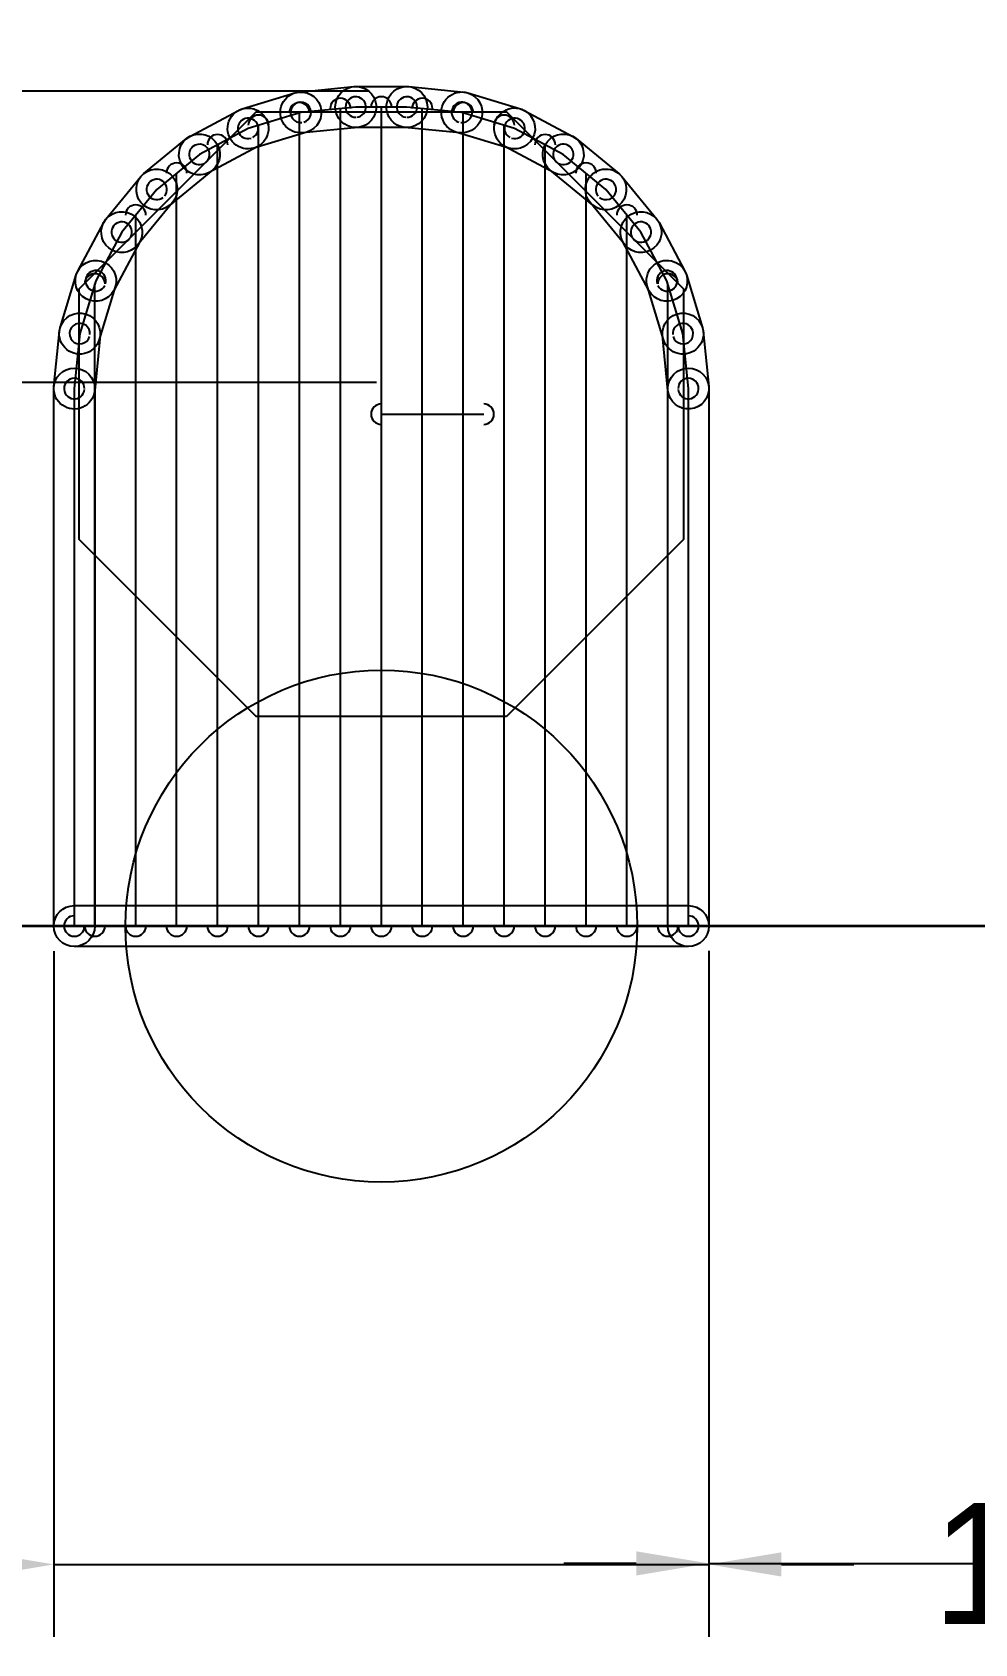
# Model space of a CAD drawing. Extents: x -87.3 to -53.8, y 2.2 to 28.4.
# Drawn here: x -77.054 to -74.715, y 3.836 to 7.834 of the extents above; entities that cross this region are included whole.
import ezdxf

# ---------------------------------------------------------------- set-up
doc = ezdxf.new("R2010")
doc.units = 0
doc.layers.get('0').update_dxf_attribs({"linetype": 'CONTINUOUS'})
doc.layers.get('DEFPOINTS').update_dxf_attribs({"linetype": 'CONTINUOUS'})
for name, color, linetype in [('16', 5, 'CONTINUOUS'), ('17', 3, 'CONTINUOUS'), ('20', 6, 'CONTINUOUS')]:
    doc.layers.add(name, color=color, linetype=linetype)
doc.styles.add('VCDSTYLE33', font='txt', dxfattribs={"width": 0.98})
doc.dimstyles.new('VCDDIMSTYLE01', dxfattribs={"dimtxt": 0.3, "dimasz": 0.18, "dimexe": 0.18, "dimexo": 0.0625, "dimgap": 0.09, "dimtad": 0, "dimtih": 1, "dimtoh": 1, "dimdec": 4, "dimzin": 12, "dimtxsty": 'VCDSTYLE33', "dimsah": 1, "dimcen": 0.09, "dimazin": 3, "dimtfac": 1, "dimtdec": 4, "dimtmove": 0, "dimatfit": 3, "dimtolj": 1, "dimtzin": 0})

# ---------------------------------------------------------------- blocks, each defined once
blk = doc.blocks.new('#POLYLINE_58_')
at = {"layer": '16'}
blk.add_arc((-76.1874, 6.8861), 0.0254, 90, 270, dxfattribs=at)
blk = doc.blocks.new('#POLYLINE_59_')
at = {"layer": '16'}
blk.add_arc((-75.9334, 6.8861), 0.0254, 270, 90, dxfattribs=at)
blk = doc.blocks.new('#POLYLINE_60_')
at = {"layer": '16'}
blk.add_line((-76.1874, 6.8861), (-75.9334, 6.8861), dxfattribs=at)
blk = doc.blocks.new('ROUNDP_18_')
blk.add_circle((0, 0), 0.635)
blk = doc.blocks.new('#POLYLINE_1477_')
at = {"layer": '16'}
blk.add_arc((-76.8986, 5.6161), 0.0254, 180, 0, dxfattribs=at)
blk = doc.blocks.new('#POLYLINE_1478_')
at = {"layer": '16'}
blk.add_arc((-76.8986, 7.2091), 0.0254, 0, 180, dxfattribs=at)
blk = doc.blocks.new('#POLYLINE_1479_')
at = {"layer": '16'}
blk.add_line((-76.8986, 5.6161), (-76.8986, 7.2091), dxfattribs=at)
blk = doc.blocks.new('#POLYLINE_1480_')
at = {"layer": '16'}
blk.add_arc((-76.797, 5.6161), 0.0254, 180, 0, dxfattribs=at)
blk = doc.blocks.new('#POLYLINE_1481_')
at = {"layer": '16'}
blk.add_arc((-76.797, 7.3799), 0.0254, 0, 180, dxfattribs=at)
blk = doc.blocks.new('#POLYLINE_1482_')
at = {"layer": '16'}
blk.add_line((-76.797, 5.6161), (-76.797, 7.3799), dxfattribs=at)
blk = doc.blocks.new('#POLYLINE_1483_')
at = {"layer": '16'}
blk.add_arc((-76.6954, 5.6161), 0.0254, 180, 0, dxfattribs=at)
blk = doc.blocks.new('#POLYLINE_1484_')
at = {"layer": '16'}
blk.add_arc((-76.6954, 7.4841), 0.0254, 0, 180, dxfattribs=at)
blk = doc.blocks.new('#POLYLINE_1485_')
at = {"layer": '16'}
blk.add_line((-76.6954, 5.6161), (-76.6954, 7.4841), dxfattribs=at)
blk = doc.blocks.new('#POLYLINE_1486_')
at = {"layer": '16'}
blk.add_arc((-76.5938, 5.6161), 0.0254, 180, 0, dxfattribs=at)
blk = doc.blocks.new('#POLYLINE_1487_')
at = {"layer": '16'}
blk.add_arc((-76.5938, 7.5545), 0.0254, 0, 180, dxfattribs=at)
blk = doc.blocks.new('#POLYLINE_1488_')
at = {"layer": '16'}
blk.add_line((-76.5938, 5.6161), (-76.5938, 7.5545), dxfattribs=at)
blk = doc.blocks.new('#POLYLINE_1489_')
at = {"layer": '16'}
blk.add_arc((-76.4922, 5.6161), 0.0254, 180, 0, dxfattribs=at)
blk = doc.blocks.new('#POLYLINE_1490_')
at = {"layer": '16'}
blk.add_arc((-76.4922, 7.6028), 0.0254, 0, 180, dxfattribs=at)
blk = doc.blocks.new('#POLYLINE_1491_')
at = {"layer": '16'}
blk.add_line((-76.4922, 5.6161), (-76.4922, 7.6028), dxfattribs=at)
blk = doc.blocks.new('#POLYLINE_1492_')
at = {"layer": '16'}
blk.add_arc((-76.3906, 5.6161), 0.0254, 180, 0, dxfattribs=at)
blk = doc.blocks.new('#POLYLINE_1493_')
at = {"layer": '16'}
blk.add_arc((-76.3906, 7.6336), 0.0254, 0, 180, dxfattribs=at)
blk = doc.blocks.new('#POLYLINE_1494_')
at = {"layer": '16'}
blk.add_line((-76.3906, 5.6161), (-76.3906, 7.6336), dxfattribs=at)
blk = doc.blocks.new('#POLYLINE_1495_')
at = {"layer": '16'}
blk.add_arc((-76.289, 5.6161), 0.0254, 180, 0, dxfattribs=at)
blk = doc.blocks.new('#POLYLINE_1496_')
at = {"layer": '16'}
blk.add_arc((-76.289, 7.6444), 0.0254, 0, 180, dxfattribs=at)
blk = doc.blocks.new('#POLYLINE_1497_')
at = {"layer": '16'}
blk.add_line((-76.289, 5.6161), (-76.289, 7.6444), dxfattribs=at)
blk = doc.blocks.new('#POLYLINE_1498_')
at = {"layer": '16'}
blk.add_arc((-76.1874, 5.6161), 0.0254, 180, 0, dxfattribs=at)
blk = doc.blocks.new('#POLYLINE_1499_')
at = {"layer": '16'}
blk.add_arc((-76.1874, 7.6481), 0.0254, 0, 180, dxfattribs=at)
blk = doc.blocks.new('#POLYLINE_1500_')
at = {"layer": '16'}
blk.add_line((-76.1874, 5.6161), (-76.1874, 7.6481), dxfattribs=at)
blk = doc.blocks.new('#POLYLINE_1501_')
at = {"layer": '16'}
blk.add_arc((-76.0858, 5.6161), 0.0254, 180, 0, dxfattribs=at)
blk = doc.blocks.new('#POLYLINE_1502_')
at = {"layer": '16'}
blk.add_arc((-76.0858, 7.6443), 0.0254, 0, 180, dxfattribs=at)
blk = doc.blocks.new('#POLYLINE_1503_')
at = {"layer": '16'}
blk.add_line((-76.0858, 5.6161), (-76.0858, 7.6443), dxfattribs=at)
blk = doc.blocks.new('#POLYLINE_1504_')
at = {"layer": '16'}
blk.add_arc((-75.9842, 5.6161), 0.0254, 180, 0, dxfattribs=at)
blk = doc.blocks.new('#POLYLINE_1505_')
at = {"layer": '16'}
blk.add_arc((-75.9842, 7.6336), 0.0254, 0, 180, dxfattribs=at)
blk = doc.blocks.new('#POLYLINE_1506_')
at = {"layer": '16'}
blk.add_line((-75.9842, 5.6161), (-75.9842, 7.6336), dxfattribs=at)
blk = doc.blocks.new('#POLYLINE_1507_')
at = {"layer": '16'}
blk.add_arc((-75.8826, 5.6161), 0.0254, 180, 0, dxfattribs=at)
blk = doc.blocks.new('#POLYLINE_1508_')
at = {"layer": '16'}
blk.add_arc((-75.8826, 7.6028), 0.0254, 0, 180, dxfattribs=at)
blk = doc.blocks.new('#POLYLINE_1509_')
at = {"layer": '16'}
blk.add_line((-75.8826, 5.6161), (-75.8826, 7.6028), dxfattribs=at)
blk = doc.blocks.new('#POLYLINE_1510_')
at = {"layer": '16'}
blk.add_arc((-75.781, 5.6161), 0.0254, 180, 0, dxfattribs=at)
blk = doc.blocks.new('#POLYLINE_1511_')
at = {"layer": '16'}
blk.add_arc((-75.781, 7.5545), 0.0254, 0, 180, dxfattribs=at)
blk = doc.blocks.new('#POLYLINE_1512_')
at = {"layer": '16'}
blk.add_line((-75.781, 5.6161), (-75.781, 7.5545), dxfattribs=at)
blk = doc.blocks.new('#POLYLINE_1513_')
at = {"layer": '16'}
blk.add_arc((-75.6794, 5.6161), 0.0254, 180, 0, dxfattribs=at)
blk = doc.blocks.new('#POLYLINE_1514_')
at = {"layer": '16'}
blk.add_arc((-75.6794, 7.4841), 0.0254, 0, 180, dxfattribs=at)
blk = doc.blocks.new('#POLYLINE_1515_')
at = {"layer": '16'}
blk.add_line((-75.6794, 5.6161), (-75.6794, 7.4841), dxfattribs=at)
blk = doc.blocks.new('#POLYLINE_1516_')
at = {"layer": '16'}
blk.add_arc((-75.5778, 5.6161), 0.0254, 180, 0, dxfattribs=at)
blk = doc.blocks.new('#POLYLINE_1517_')
at = {"layer": '16'}
blk.add_arc((-75.5778, 7.3799), 0.0254, 0, 180, dxfattribs=at)
blk = doc.blocks.new('#POLYLINE_1518_')
at = {"layer": '16'}
blk.add_line((-75.5778, 5.6161), (-75.5778, 7.3799), dxfattribs=at)
blk = doc.blocks.new('#POLYLINE_1519_')
at = {"layer": '16'}
blk.add_arc((-75.4762, 5.6161), 0.0254, 180, 0, dxfattribs=at)
blk = doc.blocks.new('#POLYLINE_1520_')
at = {"layer": '16'}
blk.add_arc((-75.4762, 7.2091), 0.0254, 0, 180, dxfattribs=at)
blk = doc.blocks.new('#POLYLINE_1521_')
at = {"layer": '16'}
blk.add_line((-75.4762, 5.6161), (-75.4762, 7.2091), dxfattribs=at)
blk = doc.blocks.new('#POLYLINE_1522_')
at = {"layer": '16'}
blk.add_arc((-76.9494, 5.6161), 0.0254, 90, 270, dxfattribs=at)
blk = doc.blocks.new('#POLYLINE_1523_')
at = {"layer": '16'}
blk.add_arc((-75.4254, 5.6161), 0.0254, 270, 90, dxfattribs=at)
blk = doc.blocks.new('#POLYLINE_1524_')
at = {"layer": '16'}
blk.add_line((-76.9494, 5.6161), (-75.4254, 5.6161), dxfattribs=at)
blk = doc.blocks.new('#POLYLINE_1525_')
at = {"layer": '16'}
blk.add_arc((-76.9494, 6.9496), 0.0254, 0, 180, dxfattribs=at)
blk = doc.blocks.new('#POLYLINE_1526_')
at = {"layer": '16'}
blk.add_arc((-76.9494, 5.6161), 0.0254, 180, 0, dxfattribs=at)
blk = doc.blocks.new('#POLYLINE_1527_')
at = {"layer": '16'}
blk.add_line((-76.9494, 6.9496), (-76.9494, 5.6161), dxfattribs=at)
blk = doc.blocks.new('#POLYLINE_1528_')
at = {"layer": '16'}
blk.add_arc((-76.936, 7.0859), 0.0254, 354.3567, 174.3567, dxfattribs=at)
blk = doc.blocks.new('#POLYLINE_1529_')
at = {"layer": '16'}
blk.add_arc((-76.9494, 6.9496), 0.0254, 174.3567, 354.3567, dxfattribs=at)
blk = doc.blocks.new('#POLYLINE_1530_')
at = {"layer": '16'}
blk.add_line((-76.936, 7.0859), (-76.9494, 6.9496), dxfattribs=at)
blk = doc.blocks.new('#POLYLINE_1531_')
at = {"layer": '16'}
blk.add_arc((-76.8962, 7.2169), 0.0254, 343.0631, 163.0631, dxfattribs=at)
blk = doc.blocks.new('#POLYLINE_1532_')
at = {"layer": '16'}
blk.add_arc((-76.936, 7.0859), 0.0254, 163.1711, 343.1711, dxfattribs=at)
blk = doc.blocks.new('#POLYLINE_1533_')
at = {"layer": '16'}
blk.add_line((-76.8962, 7.2169), (-76.936, 7.0859), dxfattribs=at)
blk = doc.blocks.new('#POLYLINE_1534_')
at = {"layer": '16'}
blk.add_arc((-76.8317, 7.3377), 0.0254, 331.9209, 151.9209, dxfattribs=at)
blk = doc.blocks.new('#POLYLINE_1535_')
at = {"layer": '16'}
blk.add_arc((-76.8962, 7.2169), 0.0254, 151.8214, 331.8214, dxfattribs=at)
blk = doc.blocks.new('#POLYLINE_1536_')
at = {"layer": '16'}
blk.add_line((-76.8317, 7.3377), (-76.8962, 7.2169), dxfattribs=at)
blk = doc.blocks.new('#POLYLINE_1537_')
at = {"layer": '16'}
blk.add_arc((-76.7449, 7.4435), 0.0254, 320.6709, 140.6709, dxfattribs=at)
blk = doc.blocks.new('#POLYLINE_1538_')
at = {"layer": '16'}
blk.add_arc((-76.8317, 7.3377), 0.0254, 140.6709, 320.6709, dxfattribs=at)
blk = doc.blocks.new('#POLYLINE_1539_')
at = {"layer": '16'}
blk.add_line((-76.7448, 7.4435), (-76.8317, 7.3377), dxfattribs=at)
blk = doc.blocks.new('#POLYLINE_1540_')
at = {"layer": '16'}
blk.add_arc((-76.639, 7.5304), 0.0254, 309.3291, 129.3291, dxfattribs=at)
blk = doc.blocks.new('#POLYLINE_1541_')
at = {"layer": '16'}
blk.add_arc((-76.7448, 7.4436), 0.0254, 129.3291, 309.3291, dxfattribs=at)
blk = doc.blocks.new('#POLYLINE_1542_')
at = {"layer": '16'}
blk.add_line((-76.639, 7.5304), (-76.7448, 7.4435), dxfattribs=at)
blk = doc.blocks.new('#POLYLINE_1543_')
at = {"layer": '16'}
blk.add_arc((-76.5182, 7.5949), 0.0254, 298.1786, 118.1786, dxfattribs=at)
blk = doc.blocks.new('#POLYLINE_1544_')
at = {"layer": '16'}
blk.add_arc((-76.639, 7.5304), 0.0254, 118.0791, 298.0791, dxfattribs=at)
blk = doc.blocks.new('#POLYLINE_1545_')
at = {"layer": '16'}
blk.add_line((-76.5182, 7.5949), (-76.639, 7.5304), dxfattribs=at)
blk = doc.blocks.new('#POLYLINE_1546_')
at = {"layer": '16'}
blk.add_arc((-76.3872, 7.6347), 0.0254, 286.8289, 106.8289, dxfattribs=at)
blk = doc.blocks.new('#POLYLINE_1547_')
at = {"layer": '16'}
blk.add_arc((-76.5182, 7.5949), 0.0254, 106.9369, 286.9369, dxfattribs=at)
blk = doc.blocks.new('#POLYLINE_1548_')
at = {"layer": '16'}
blk.add_line((-76.3872, 7.6347), (-76.5182, 7.5949), dxfattribs=at)
blk = doc.blocks.new('#POLYLINE_1549_')
at = {"layer": '16'}
blk.add_arc((-76.2509, 7.6481), 0.0254, 275.6433, 95.6433, dxfattribs=at)
blk = doc.blocks.new('#POLYLINE_1550_')
at = {"layer": '16'}
blk.add_arc((-76.3872, 7.6347), 0.0254, 95.6433, 275.6433, dxfattribs=at)
blk = doc.blocks.new('#POLYLINE_1551_')
at = {"layer": '16'}
blk.add_line((-76.2509, 7.6481), (-76.3872, 7.6347), dxfattribs=at)
blk = doc.blocks.new('#POLYLINE_1552_')
at = {"layer": '16'}
blk.add_arc((-76.1239, 7.6481), 0.0254, 270, 90, dxfattribs=at)
blk = doc.blocks.new('#POLYLINE_1553_')
at = {"layer": '16'}
blk.add_arc((-76.2509, 7.6481), 0.0254, 90, 270, dxfattribs=at)
blk = doc.blocks.new('#POLYLINE_1554_')
at = {"layer": '16'}
blk.add_line((-76.1239, 7.6481), (-76.2509, 7.6481), dxfattribs=at)
blk = doc.blocks.new('#POLYLINE_1555_')
at = {"layer": '16'}
blk.add_arc((-75.9876, 7.6347), 0.0254, 264.3567, 84.3567, dxfattribs=at)
blk = doc.blocks.new('#POLYLINE_1556_')
at = {"layer": '16'}
blk.add_arc((-76.1239, 7.6481), 0.0254, 84.3567, 264.3567, dxfattribs=at)
blk = doc.blocks.new('#POLYLINE_1557_')
at = {"layer": '16'}
blk.add_line((-75.9876, 7.6347), (-76.1239, 7.6481), dxfattribs=at)
blk = doc.blocks.new('#POLYLINE_1558_')
at = {"layer": '16'}
blk.add_arc((-75.8566, 7.5949), 0.0254, 253.0631, 73.0631, dxfattribs=at)
blk = doc.blocks.new('#POLYLINE_1559_')
at = {"layer": '16'}
blk.add_arc((-75.9877, 7.6347), 0.0254, 73.1711, 253.1711, dxfattribs=at)
blk = doc.blocks.new('#POLYLINE_1560_')
at = {"layer": '16'}
blk.add_line((-75.8566, 7.5949), (-75.9876, 7.6347), dxfattribs=at)
blk = doc.blocks.new('#POLYLINE_1561_')
at = {"layer": '16'}
blk.add_arc((-75.7359, 7.5304), 0.0254, 241.9209, 61.9209, dxfattribs=at)
blk = doc.blocks.new('#POLYLINE_1562_')
at = {"layer": '16'}
blk.add_arc((-75.8566, 7.5949), 0.0254, 61.8214, 241.8214, dxfattribs=at)
blk = doc.blocks.new('#POLYLINE_1563_')
at = {"layer": '16'}
blk.add_line((-75.7358, 7.5304), (-75.8566, 7.5949), dxfattribs=at)
blk = doc.blocks.new('#POLYLINE_1564_')
at = {"layer": '16'}
blk.add_arc((-75.63, 7.4436), 0.0254, 230.6709, 50.6709, dxfattribs=at)
blk = doc.blocks.new('#POLYLINE_1565_')
at = {"layer": '16'}
blk.add_arc((-75.7358, 7.5304), 0.0254, 50.6709, 230.6709, dxfattribs=at)
blk = doc.blocks.new('#POLYLINE_1566_')
at = {"layer": '16'}
blk.add_line((-75.63, 7.4435), (-75.7358, 7.5304), dxfattribs=at)
blk = doc.blocks.new('#POLYLINE_1567_')
at = {"layer": '16'}
blk.add_arc((-75.5432, 7.3377), 0.0254, 219.3291, 39.3291, dxfattribs=at)
blk = doc.blocks.new('#POLYLINE_1568_')
at = {"layer": '16'}
blk.add_arc((-75.63, 7.4435), 0.0254, 39.3291, 219.3291, dxfattribs=at)
blk = doc.blocks.new('#POLYLINE_1569_')
at = {"layer": '16'}
blk.add_line((-75.5431, 7.3377), (-75.63, 7.4435), dxfattribs=at)
blk = doc.blocks.new('#POLYLINE_1570_')
at = {"layer": '16'}
blk.add_arc((-75.4786, 7.2169), 0.0254, 208.1786, 28.1786, dxfattribs=at)
blk = doc.blocks.new('#POLYLINE_1571_')
at = {"layer": '16'}
blk.add_arc((-75.5431, 7.3377), 0.0254, 28.0791, 208.0791, dxfattribs=at)
blk = doc.blocks.new('#POLYLINE_1572_')
at = {"layer": '16'}
blk.add_line((-75.4786, 7.2169), (-75.5431, 7.3377), dxfattribs=at)
blk = doc.blocks.new('#POLYLINE_1573_')
at = {"layer": '16'}
blk.add_arc((-75.4388, 7.0859), 0.0254, 196.8289, 16.8289, dxfattribs=at)
blk = doc.blocks.new('#POLYLINE_1574_')
at = {"layer": '16'}
blk.add_arc((-75.4786, 7.2169), 0.0254, 16.9369, 196.9369, dxfattribs=at)
blk = doc.blocks.new('#POLYLINE_1575_')
at = {"layer": '16'}
blk.add_line((-75.4388, 7.0859), (-75.4786, 7.2169), dxfattribs=at)
blk = doc.blocks.new('#POLYLINE_1576_')
at = {"layer": '16'}
blk.add_arc((-75.4254, 6.9496), 0.0254, 185.6433, 5.6433, dxfattribs=at)
blk = doc.blocks.new('#POLYLINE_1577_')
at = {"layer": '16'}
blk.add_arc((-75.4388, 7.0859), 0.0254, 5.6433, 185.6433, dxfattribs=at)
blk = doc.blocks.new('#POLYLINE_1578_')
at = {"layer": '16'}
blk.add_line((-75.4254, 6.9496), (-75.4388, 7.0859), dxfattribs=at)
blk = doc.blocks.new('#POLYLINE_1579_')
at = {"layer": '16'}
blk.add_arc((-75.4254, 5.6161), 0.0254, 180, 0, dxfattribs=at)
blk = doc.blocks.new('#POLYLINE_1580_')
at = {"layer": '16'}
blk.add_arc((-75.4254, 6.9496), 0.0254, 0, 180, dxfattribs=at)
blk = doc.blocks.new('#POLYLINE_1581_')
at = {"layer": '16'}
blk.add_line((-75.4254, 5.6161), (-75.4254, 6.9496), dxfattribs=at)
blk = doc.blocks.new('#POLYLINE_1582_')
blk.add_lwpolyline([(0.31065, -0.75), (-0.31065, -0.75), (-0.75, -0.31065), (-0.75, 0.31065), (-0.31065, 0.75), (0.31065, 0.75), (0.75, 0.31065), (0.75, -0.31065), (0.31065, -0.75)])
blk = doc.blocks.new('OCTAGONP_1_')
blk.add_blockref('#POLYLINE_1582_', (0, 0))
blk = doc.blocks.new('*D2006')
at = {"color": 0}
for p, q in [((-76.2499, 22.1261), (-84.7447, 22.1261)), ((-84.5647, 21.9461), (-84.5647, 14.7854)), ((-84.5647, 7.1447), (-84.5647, 14.3054)), ((-76.1991, 6.9647), (-84.7447, 6.9647))]:
    blk.add_line(p, q, dxfattribs=at)
for points in [[(-84.5347, 21.9461), (-84.5947, 21.9461), (-84.5647, 22.1261)], [(-84.5947, 7.1447), (-84.5347, 7.1447), (-84.5647, 6.9647)]]:
    blk.add_solid(points, dxfattribs=at)
at = {"layer": 'DEFPOINTS', "color": 0}
for p in [(-76.1874, 22.1261), (-84.5647, 6.9647), (-76.1366, 6.9647)]:
    blk.add_point(p, dxfattribs=at)
at = {"color": 0, "insert": (-84.5647, 14.5454), "char_height": 0.3, "attachment_point": 5, "style": 'VCDSTYLE33'}
blk.add_mtext('\\A1;15.1615', dxfattribs=at)
blk = doc.blocks.new('*D2007')
at = {"color": 0}
for p, q in [((-76.2499, 21.3133), (-82.6826, 21.3133)), ((-82.5026, 21.1333), (-82.5026, 14.7405)), ((-82.5026, 7.8678), (-82.5026, 14.2605)), ((-76.2182, 7.6878), (-82.6826, 7.6878))]:
    blk.add_line(p, q, dxfattribs=at)
for points in [[(-82.4726, 21.1333), (-82.5326, 21.1333), (-82.5026, 21.3133)], [(-82.5326, 7.8678), (-82.4726, 7.8678), (-82.5026, 7.6878)]]:
    blk.add_solid(points, dxfattribs=at)
at = {"layer": 'DEFPOINTS', "color": 0}
for p in [(-76.1874, 21.3133), (-82.5026, 7.6878), (-76.1557, 7.6878)]:
    blk.add_point(p, dxfattribs=at)
at = {"color": 0, "insert": (-82.5026, 14.5005), "char_height": 0.3, "attachment_point": 5, "style": 'VCDSTYLE33'}
blk.add_mtext('\\A1;13.6255', dxfattribs=at)
blk = doc.blocks.new('*D2008')
at = {"color": 0}
for p, q in [((-75.3746, 5.5536), (-75.3746, 3.855)), ((-74.4602, 5.5536), (-74.4602, 3.855)), ((-75.5546, 4.035), (-75.7346, 4.035)), ((-75.3746, 4.035), (-74.4602, 4.035)), ((-74.2802, 4.035), (-74.1002, 4.035))]:
    blk.add_line(p, q, dxfattribs=at)
for points in [[(-75.5546, 4.005), (-75.5546, 4.065), (-75.3746, 4.035)], [(-74.2802, 4.065), (-74.2802, 4.005), (-74.4602, 4.035)]]:
    blk.add_solid(points, dxfattribs=at)
at = {"layer": 'DEFPOINTS', "color": 0}
for p in [(-75.3746, 5.6161), (-74.4602, 5.6161), (-74.4602, 4.035)]:
    blk.add_point(p, dxfattribs=at)
at = {"color": 0, "insert": (-73.2752, 4.035), "char_height": 0.3, "attachment_point": 5, "style": 'VCDSTYLE33'}
blk.add_mtext('\\A1;0.9144', dxfattribs=at)
blk = doc.blocks.new('*D2015')
at = {"color": 0}
for p, q in [((-77.0002, 5.5536), (-77.0002, 3.8525)), ((-75.3746, 5.5549), (-75.3746, 3.8525)), ((-77.1802, 4.0325), (-77.3602, 4.0325)), ((-77.0002, 4.0325), (-75.3746, 4.0325)), ((-75.1946, 4.0325), (-75.0146, 4.0325))]:
    blk.add_line(p, q, dxfattribs=at)
for points in [[(-77.1802, 4.0025), (-77.1802, 4.0625), (-77.0002, 4.0325)], [(-75.1946, 4.0625), (-75.1946, 4.0025), (-75.3746, 4.0325)]]:
    blk.add_solid(points, dxfattribs=at)
at = {"layer": 'DEFPOINTS', "color": 0}
for p in [(-77.0002, 5.6161), (-75.3746, 5.6174), (-75.3746, 4.0325)]:
    blk.add_point(p, dxfattribs=at)
at = {"color": 0, "insert": (-74.2176, 4.0325), "char_height": 0.3, "attachment_point": 5, "style": 'VCDSTYLE33'}
blk.add_mtext('\\A1;1.6256', dxfattribs=at)
blk = doc.blocks.new('ROUNDP_43_')
blk.add_circle((0, 0), 0.635)
blk = doc.blocks.new('#POLYLINE_1953_')
blk.add_lwpolyline([(0.31065, -0.75), (-0.31065, -0.75), (-0.75, -0.31065), (-0.75, 0.31065), (-0.31065, 0.75), (0.31065, 0.75), (0.75, 0.31065), (0.75, -0.31065), (0.31065, -0.75)])
blk = doc.blocks.new('OCTAGONP_3_')
blk.add_blockref('#POLYLINE_1953_', (0, 0))

msp = doc.modelspace()

# ---------------------------------------------------------------- linework, layer by layer
at = {"layer": '16'}
for points in [[(-76.53292, 7.6435), (-76.40192, 7.6833, -1), (-76.37242, 7.5861), (-76.50352, 7.5463, -1)], [(-76.39222, 7.6852), (-76.25592, 7.6987, -1), (-76.24592, 7.5975), (-76.38222, 7.5841, -1)], [(-76.25092, 7.6989), (-76.12392, 7.6989, -1), (-76.12392, 7.5973), (-76.25092, 7.5973, -1)], [(-76.11892, 7.6987), (-75.98262, 7.6852, -1), (-75.99262, 7.5841), (-76.12892, 7.5975, -1)], [(-75.97292, 7.6833), (-75.84192, 7.6435, -1), (-75.87132, 7.5463), (-76.00242, 7.5861, -1)], [(-76.66292, 7.5752), (-76.54222, 7.6397, -1), (-76.49432, 7.5501), (-76.61502, 7.4856, -1)], [(-75.83262, 7.6397), (-75.71192, 7.5752, -1), (-75.75982, 7.4856), (-75.88052, 7.5501, -1)], [(-76.77702, 7.4828), (-76.67122, 7.5697, -1), (-76.60672, 7.4911), (-76.71262, 7.4042, -1)], [(-75.70362, 7.5697), (-75.59782, 7.4828, -1), (-75.66222, 7.4042), (-75.76812, 7.4911, -1)], [(-76.87102, 7.3699), (-76.78412, 7.4757, -1), (-76.70552, 7.4113), (-76.79242, 7.3054, -1)], [(-75.59072, 7.4757), (-75.50382, 7.3699, -1), (-75.58242, 7.3054), (-75.66932, 7.4113, -1)], [(-76.94102, 7.2409), (-76.87652, 7.3616, -1), (-76.78692, 7.3137), (-76.85142, 7.193, -1)], [(-75.49832, 7.3616), (-75.43382, 7.2409, -1), (-75.52342, 7.193), (-75.58792, 7.3137, -1)], [(-76.98462, 7.1006), (-76.94482, 7.2316, -1), (-76.84762, 7.2022), (-76.88742, 7.0711, -1)], [(-75.43002, 7.2316), (-75.39022, 7.1006, -1), (-75.48742, 7.0711), (-75.52722, 7.2022, -1)], [(-77.00002, 6.9546), (-76.98652, 7.0909, -1), (-76.88542, 7.0809), (-76.89882, 6.9446, -1)], [(-75.38832, 7.0909), (-75.37482, 6.9546, -1), (-75.47602, 6.9446), (-75.48942, 7.0809, -1)], [(-77.00022, 5.6161), (-77.00022, 6.9496, -1), (-76.89862, 6.9496), (-76.89862, 5.6161, -1)], [(-75.37462, 6.9496), (-75.37462, 5.6161, -1), (-75.47622, 5.6161), (-75.47622, 6.9496, -1)], [(-75.42542, 5.5653), (-76.94942, 5.5653, -1), (-76.94942, 5.6669), (-75.42542, 5.6669, -1)]]:
    msp.add_lwpolyline(points, format="xyb", close=True, dxfattribs=at)
at = {"layer": '20'}
msp.add_lwpolyline([(-59.99492, 5.6148), (-77.13992, 5.6148, -1), (-77.13992, 5.6174), (-59.99492, 5.6174, -1)], format="xyb", close=True, dxfattribs=at)

# ---------------------------------------------------------------- block references
at = {"layer": '16'}
for name in ['#POLYLINE_1493_', '#POLYLINE_1550_', '#POLYLINE_1546_', '#POLYLINE_1551_', '#POLYLINE_1496_', '#POLYLINE_1497_', '#POLYLINE_1553_', '#POLYLINE_1549_', '#POLYLINE_1554_', '#POLYLINE_1499_', '#POLYLINE_1500_', '#POLYLINE_1556_', '#POLYLINE_1552_', '#POLYLINE_1557_', '#POLYLINE_1502_', '#POLYLINE_1503_', '#POLYLINE_1559_', '#POLYLINE_1505_', '#POLYLINE_1555_', '#POLYLINE_1547_', '#POLYLINE_1543_', '#POLYLINE_1548_', '#POLYLINE_1490_', '#POLYLINE_1491_', '#POLYLINE_1494_', '#POLYLINE_1560_', '#POLYLINE_1506_', '#POLYLINE_1508_', '#POLYLINE_1562_', '#POLYLINE_1509_', '#POLYLINE_1558_', '#POLYLINE_1540_', '#POLYLINE_1545_', '#POLYLINE_1487_', '#POLYLINE_1563_', '#POLYLINE_1511_', '#POLYLINE_1565_', '#POLYLINE_1542_', '#POLYLINE_1544_', '#POLYLINE_1488_', '#POLYLINE_1512_', '#POLYLINE_1561_', '#POLYLINE_1566_', '#POLYLINE_1484_', '#POLYLINE_1485_', '#POLYLINE_1514_', '#POLYLINE_1515_', '#POLYLINE_1539_', '#POLYLINE_1541_', '#POLYLINE_1537_', '#POLYLINE_1568_', '#POLYLINE_1564_', '#POLYLINE_1569_', '#POLYLINE_1481_', '#POLYLINE_1517_', '#POLYLINE_1534_', '#POLYLINE_1482_', '#POLYLINE_1518_', '#POLYLINE_1571_', '#POLYLINE_1536_', '#POLYLINE_1538_', '#POLYLINE_1567_', '#POLYLINE_1572_', '#POLYLINE_1531_', '#POLYLINE_1574_', '#POLYLINE_1533_', '#POLYLINE_1478_', '#POLYLINE_1535_', '#POLYLINE_1479_', '#POLYLINE_1520_', '#POLYLINE_1570_', '#POLYLINE_1575_', '#POLYLINE_1521_', '#POLYLINE_1532_', '#POLYLINE_1528_', '#POLYLINE_1530_', '#POLYLINE_1577_', '#POLYLINE_1573_', '#POLYLINE_1578_', '#POLYLINE_1525_', '#POLYLINE_1580_', '#POLYLINE_1529_', '#POLYLINE_1527_', '#POLYLINE_1576_', '#POLYLINE_1581_', '#POLYLINE_58_', '#POLYLINE_60_', '#POLYLINE_59_', '#POLYLINE_1522_', '#POLYLINE_1523_', '#POLYLINE_1526_', '#POLYLINE_1524_', '#POLYLINE_1477_', '#POLYLINE_1480_', '#POLYLINE_1483_', '#POLYLINE_1486_', '#POLYLINE_1489_', '#POLYLINE_1492_', '#POLYLINE_1495_', '#POLYLINE_1498_', '#POLYLINE_1501_', '#POLYLINE_1504_', '#POLYLINE_1507_', '#POLYLINE_1510_', '#POLYLINE_1513_', '#POLYLINE_1516_', '#POLYLINE_1519_', '#POLYLINE_1579_']:
    msp.add_blockref(name, (0, 0), dxfattribs=at)
at = {"layer": '17'}
for name, p in [('OCTAGONP_1_', (-76.18742, 6.8861)), ('OCTAGONP_3_', (-76.18742, 6.8861)), ('ROUNDP_18_', (-76.18742, 5.6161)), ('ROUNDP_43_', (-76.18742, 5.6161))]:
    msp.add_blockref(name, p, dxfattribs=at)

# ---------------------------------------------------------------- dimensions: what is measured, and where the dimension line sits
for base, p1, p2, picture, middle in [((-84.5647054057, 6.9646501958), (-76.1874213282, 22.1261001958), (-76.1366213282, 6.9646501958), '*D2006', (-84.5647054057, 14.5453751958)), ((-82.50256, 7.68779), (-76.18742, 21.3133), (-76.15571, 7.68779), '*D2007', (-82.50256, 14.50054))]:
    dim = msp.add_linear_dim(base=base, p1=p1, p2=p2, angle=90, dimstyle='VCDDIMSTYLE01')
    dim.commit()
    dim.dimension.update_dxf_attribs({"geometry": picture, "text_midpoint": middle})
dim = msp.add_linear_dim(base=(-75.37462, 4.03249), p1=(-77.00022, 5.6161), p2=(-75.37462, 5.6174), dimstyle='VCDDIMSTYLE01')
dim.commit()
dim.dimension.update_dxf_attribs({"geometry": '*D2015', "text_midpoint": (-74.21762, 4.03249)})
dim = msp.add_linear_dim(base=(-74.46022, 4.03503), p1=(-75.37462, 5.6161), p2=(-74.46022, 5.6161), text='0.9144', dimstyle='VCDDIMSTYLE01')
dim.commit()
dim.dimension.update_dxf_attribs({"geometry": '*D2008', "text_midpoint": (-73.27522, 4.03503)})

doc.saveas('drawing.dxf')
